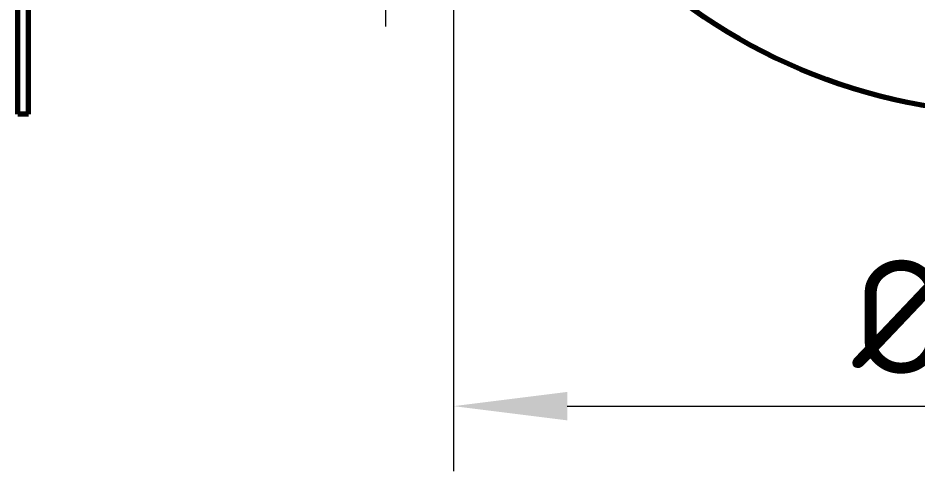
# Model space of a CAD drawing. Header units: millimetres. Extents: x 0 to 2382, y 0 to 420.
# Drawn here: x 276.2 to 303.88, y 201.21 to 215.17 of the extents above; entities that cross this region are included whole.
import ezdxf

# ---------------------------------------------------------------- set-up
doc = ezdxf.new("R2010")
doc.units = ezdxf.units.MM
doc.linetypes.add('IRAM-E-TRAZOS', pattern=[5, 4, -1])
doc.linetypes.add('IRAM-F-TRAZO-PUNTO', pattern=[20, 15, -2, 1, -2])
for name, color, linetype, lineweight in [('01-VISIBLE', 7, 'CONTINUOUS', 70), ('02-OCULTA', 4, 'IRAM-E-TRAZOS', 35), ('03-EJE', 1, 'IRAM-F-TRAZO-PUNTO', 18), ('04-COTA', 3, 'CONTINUOUS', 18)]:
    doc.layers.add(name, color=color, linetype=linetype, lineweight=lineweight)
doc.styles.add('ISO3098', font='isocpeur.ttf')
doc.dimstyles.new('FLAMA-IRAM', dxfattribs={"dimtxt": 3.5, "dimasz": 3.5, "dimexe": 2, "dimexo": 1.5, "dimgap": 1, "dimtad": 1, "dimdec": 1, "dimtxsty": 'ISO3098', "dimblk": 'IRAM_FLECHA', "dimblk1": 'IRAM_FLECHA', "dimblk2": 'IRAM_FLECHA', "dimcen": 2.5, "dimclrd": 256, "dimclre": 256, "dimclrt": 256, "dimazin": 3, "dimtfac": 1, "dimtmove": 0, "dimatfit": 3, "dimlwd": 18, "dimlwe": 18})

# ---------------------------------------------------------------- blocks, each defined once
blk = doc.blocks.new('IRAM_FLECHA')
blk.add_solid([(0, 0), (-1, 0.125), (-1, -0.125)])

msp = doc.modelspace()

# ---------------------------------------------------------------- linework, layer by layer
at = {"layer": '01-VISIBLE'}
for p, q in [((276.202, 212.209), (276.202, 218.209)), ((276.522, 212.209), (276.522, 218.209)), ((276.522, 212.209), (276.202, 212.209))]:
    msp.add_line(p, q, dxfattribs=at)
msp.add_circle((307.109, 229.709), 17.5, dxfattribs=at)
at = {"layer": '02-OCULTA'}
for p, q in [((276.202, 212.209), (276.202, 218.209)), ((276.522, 212.209), (276.522, 218.209)), ((276.522, 212.209), (276.202, 212.209))]:
    msp.add_line(p, q, dxfattribs=at)
msp.add_circle((307.109, 229.709), 17.5, dxfattribs=at)
msp.add_circle((307.109, 229.709), 17.5, dxfattribs=at)
msp.add_circle((307.109, 229.709), 17.5, dxfattribs=at)
at = {"layer": '03-EJE'}
msp.add_line((287.522, 214.909), (287.522, 313.855), dxfattribs=at)

# ---------------------------------------------------------------- dimensions: what is measured, and where the dimension line sits
at = {"layer": '04-COTA'}
msp.add_linear_dim(base=(289.609, 203.209), p1=(289.609, 229.709), p2=(324.609, 229.709), dimstyle='FLAMA-IRAM', override={"dimlfac": 10, "dimpost": '%%c<>'}, dxfattribs=at).render()

doc.saveas('drawing.dxf')
